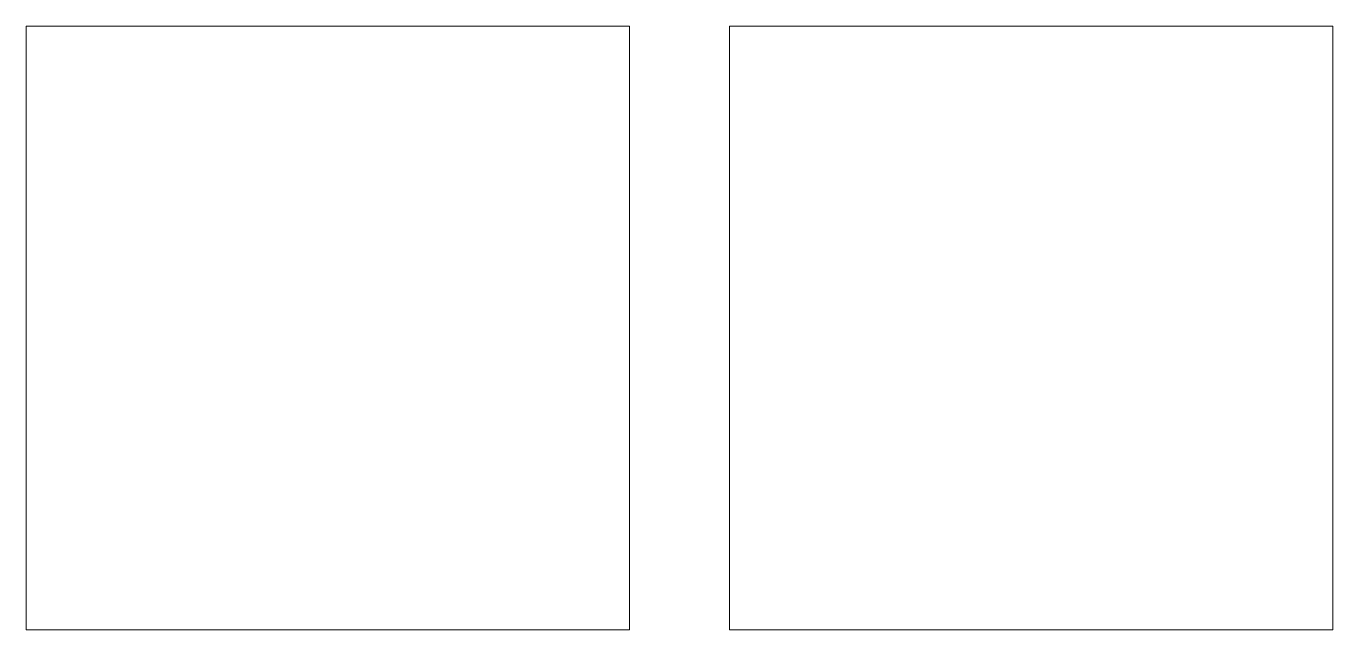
# Model space of a CAD drawing. Header units: inches. Extents: x 1.4 to 18.7, y 8.6 to 16.6.
import ezdxf

# ---------------------------------------------------------------- set-up
doc = ezdxf.new("R2010")
doc.units = ezdxf.units.IN
doc.header["$MEASUREMENT"] = 0

msp = doc.modelspace()

# ---------------------------------------------------------------- linework, layer by layer
at = {"color": 7, "linetype": 'Continuous', "lineweight": 15}
for p, q in [((1.427, 16.579), (9.427, 16.579)), ((1.427, 8.579), (1.427, 16.579)), ((9.427, 16.579), (9.427, 8.579)), ((10.749, 16.579), (18.749, 16.579)), ((10.749, 8.579), (10.749, 16.579)), ((18.749, 16.579), (18.749, 8.579)), ((9.427, 8.579), (1.427, 8.579)), ((18.749, 8.579), (10.749, 8.579))]:
    msp.add_line(p, q, dxfattribs=at)

doc.saveas('drawing.dxf')
